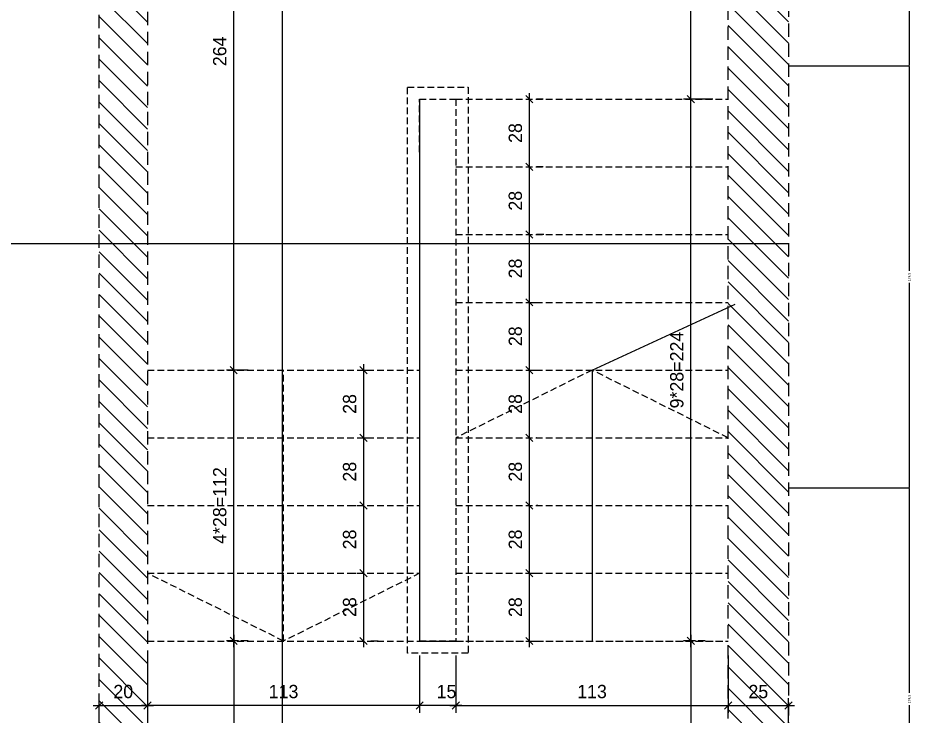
# Model space of a CAD drawing. Header units: inches. Extents: x -5298 to 11252, y 8210 to 22495.
# Drawn here: x 10152.2 to 10521.4, y 12630.4 to 12919.1 of the extents above; entities that cross this region are included whole.
import ezdxf

# ---------------------------------------------------------------- set-up
doc = ezdxf.new("R2010")
doc.units = ezdxf.units.IN
doc.header["$LTSCALE"] = 11
doc.header["$MEASUREMENT"] = 0
doc.linetypes.add('DASHED2', pattern=[0.375, 0.25, -0.125])
doc.linetypes.add('HIDDEN', pattern=[0.375, 0.25, -0.125])
doc.layers.get('Defpoints').update_dxf_attribs({"color": 40})
for name, color, linetype in [('BEAM', 3, 'Continuous'), ('dim', 3, 'Continuous'), ('dim-50-v', 2, 'Continuous'), ('ENG_beton ole', 3, 'DASHED2'), ('HATCH', 8, 'Continuous'), ('MABAT', 4, 'Continuous'), ('V', 1, 'Continuous')]:
    doc.layers.add(name, color=color, linetype=linetype)
doc.styles.add('HEBTXT', font='hebtxt-weld.shx')
doc.styles.get("Standard").update_dxf_attribs({"font": 'arial.ttf'})
doc.dimstyles.new('25', dxfattribs={"dimtxt": 5.5, "dimasz": 3, "dimexe": 3, "dimexo": 6, "dimgap": 3, "dimtad": 1, "dimdec": 0, "dimrnd": 0.5, "dimtxsty": 'HEBTXT', "dimblk1": 'OBLIQUE', "dimblk2": 'OBLIQUE', "dimsah": 1, "dimcen": 1, "dimdle": 2.5, "dimclre": 9, "dimclrt": 3, "dimazin": 3, "dimtfac": 1, "dimtdec": 0, "dimtix": 1, "dimtmove": 2, "dimatfit": 3, "dimldrblk": 'OBLIQUE'})
doc.dimstyles.get("Standard").update_dxf_attribs({"dimtxt": 2.5, "dimasz": 2.5, "dimexe": 1.25, "dimexo": 0.625, "dimtad": 1, "dimtxsty": 'Standard', "dimcen": 2.5, "dimazin": 3, "dimtfac": 1, "dimtmove": 0, "dimatfit": 3})

# ---------------------------------------------------------------- blocks, each defined once
blk = doc.blocks.new('_OBLIQUE')
at = {"color": 0, "linetype": 'ByBlock'}
blk.add_line((-0.5, -0.5), (0.5, 0.5), dxfattribs=at)
blk = doc.blocks.new('*D264')
at = {"layer": 'Defpoints', "color": 0, "linetype": 'Continuous', "transparency": 16777216}
for p in [(10430.31, 12885.49, 0), (10430.31, 12885.49), (10430.31, 12661.52)]:
    blk.add_point(p, dxfattribs=at)
at = {"layer": 'dim-50-v', "color": 0, "linetype": 'Continuous', "lineweight": -2, "transparency": 16777216}
blk.add_line((10430.31, 12659.02), (10430.31, 12887.99), dxfattribs=at)
at = {"layer": 'dim-50-v', "color": 9, "linetype": 'Continuous', "lineweight": -2, "transparency": 16777216}
for p, q in [((10436.31, 12885.49), (10433.31, 12885.49)), ((10436.31, 12661.52), (10433.31, 12661.52))]:
    blk.add_line(p, q, dxfattribs=at)
at = {"layer": 'dim-50-v', "color": 0, "linetype": 'Continuous', "lineweight": -2, "transparency": 16777216, "xscale": 3, "yscale": 3, "zscale": 3}
for p, rotation in [((10430.31, 12885.49), 90), ((10430.31, 12661.52), 270)]:
    blk.add_blockref('_OBLIQUE', p, dxfattribs=dict(at, rotation=rotation))
at = {"layer": 'dim-50-v', "color": 3, "linetype": 'Continuous', "transparency": 16777216, "insert": (10424.56, 12773.5), "char_height": 5.5, "attachment_point": 5, "rotation": 90, "style": 'HEBTXT'}
blk.add_mtext('\\A1;9*28=224', dxfattribs=at)
blk = doc.blocks.new('*D265')
at = {"layer": 'Defpoints', "color": 0, "linetype": 'Continuous', "transparency": 16777216}
for p in [(10438.23, 12661.52, 0), (10430.31, 12547.02), (10443.23, 12547.02, 0)]:
    blk.add_point(p, dxfattribs=at)
at = {"layer": 'dim-50-v', "color": 9, "linetype": 'Continuous', "lineweight": -2, "transparency": 16777216}
for p, q in [((10432.23, 12661.52), (10427.31, 12661.52)), ((10437.23, 12547.02), (10427.31, 12547.02))]:
    blk.add_line(p, q, dxfattribs=at)
at = {"layer": 'dim-50-v', "color": 0, "linetype": 'Continuous', "lineweight": -2, "transparency": 16777216}
blk.add_line((10430.31, 12664.02), (10430.31, 12544.52), dxfattribs=at)
at = {"layer": 'dim-50-v', "color": 0, "linetype": 'Continuous', "lineweight": -2, "transparency": 16777216, "xscale": 3, "yscale": 3, "zscale": 3}
for p, rotation in [((10430.31, 12661.52), 90), ((10430.31, 12547.02), 270)]:
    blk.add_blockref('_OBLIQUE', p, dxfattribs=dict(at, rotation=rotation))
at = {"layer": 'dim-50-v', "color": 3, "linetype": 'Continuous', "transparency": 16777216, "insert": (10424.56, 12604.27), "char_height": 5.5, "attachment_point": 5, "rotation": 90, "style": 'HEBTXT'}
blk.add_mtext('\\A1;115', dxfattribs=at)
blk = doc.blocks.new('*D266')
at = {"layer": 'Defpoints', "color": 0, "linetype": 'Continuous', "transparency": 16777216}
for p in [(10241.37, 12773.49, 0), (10241.37, 12773.49), (10241.37, 12661.52)]:
    blk.add_point(p, dxfattribs=at)
at = {"layer": 'dim-50-v', "color": 0, "linetype": 'Continuous', "lineweight": -2, "transparency": 16777216}
blk.add_line((10241.37, 12659.02), (10241.37, 12775.99), dxfattribs=at)
at = {"layer": 'dim-50-v', "color": 9, "linetype": 'Continuous', "lineweight": -2, "transparency": 16777216}
for p, q in [((10247.37, 12773.49), (10244.37, 12773.49)), ((10247.37, 12661.52), (10244.37, 12661.52))]:
    blk.add_line(p, q, dxfattribs=at)
at = {"layer": 'dim-50-v', "color": 0, "linetype": 'Continuous', "lineweight": -2, "transparency": 16777216, "xscale": 3, "yscale": 3, "zscale": 3}
for p, rotation in [((10241.37, 12773.49), 90), ((10241.37, 12661.52), 270)]:
    blk.add_blockref('_OBLIQUE', p, dxfattribs=dict(at, rotation=rotation))
at = {"layer": 'dim-50-v', "color": 3, "linetype": 'Continuous', "transparency": 16777216, "insert": (10235.62, 12717.5), "char_height": 5.5, "attachment_point": 5, "rotation": 90, "style": 'HEBTXT'}
blk.add_mtext('\\A1;4*28=112', dxfattribs=at)
blk = doc.blocks.new('*D267')
at = {"layer": 'Defpoints', "color": 0, "linetype": 'Continuous', "transparency": 16777216}
for p in [(10249.29, 12661.52, 0), (10241.37, 12547.02), (10254.29, 12547.02, 0)]:
    blk.add_point(p, dxfattribs=at)
at = {"layer": 'dim-50-v', "color": 9, "linetype": 'Continuous', "lineweight": -2, "transparency": 16777216}
for p, q in [((10243.29, 12661.52), (10238.37, 12661.52)), ((10248.29, 12547.02), (10238.37, 12547.02))]:
    blk.add_line(p, q, dxfattribs=at)
at = {"layer": 'dim-50-v', "color": 0, "linetype": 'Continuous', "lineweight": -2, "transparency": 16777216}
blk.add_line((10241.37, 12664.02), (10241.37, 12544.52), dxfattribs=at)
at = {"layer": 'dim-50-v', "color": 0, "linetype": 'Continuous', "lineweight": -2, "transparency": 16777216, "xscale": 3, "yscale": 3, "zscale": 3}
for p, rotation in [((10241.37, 12661.52), 90), ((10241.37, 12547.02), 270)]:
    blk.add_blockref('_OBLIQUE', p, dxfattribs=dict(at, rotation=rotation))
at = {"layer": 'dim-50-v', "color": 3, "linetype": 'Continuous', "transparency": 16777216, "insert": (10235.62, 12604.27), "char_height": 5.5, "attachment_point": 5, "rotation": 90, "style": 'HEBTXT'}
blk.add_mtext('\\A1;115', dxfattribs=at)
blk = doc.blocks.new('*D268')
at = {"layer": 'Defpoints', "color": 0, "linetype": 'Continuous', "transparency": 16777216}
for p in [(10445.73, 12661.52, 0), (10470.73, 12634.83), (10470.73, 12614.83)]:
    blk.add_point(p, dxfattribs=at)
at = {"layer": 'dim-50-v', "color": 9, "linetype": 'Continuous', "lineweight": -2, "transparency": 16777216}
for p, q in [((10445.73, 12655.52), (10445.73, 12631.83)), ((10470.73, 12620.83), (10470.73, 12637.83))]:
    blk.add_line(p, q, dxfattribs=at)
at = {"layer": 'dim-50-v', "color": 0, "linetype": 'Continuous', "lineweight": -2, "transparency": 16777216}
blk.add_line((10443.23, 12634.83), (10473.23, 12634.83), dxfattribs=at)
at = {"layer": 'dim-50-v', "color": 0, "linetype": 'Continuous', "lineweight": -2, "transparency": 16777216, "xscale": 3, "yscale": 3, "zscale": 3, "rotation": 180}
blk.add_blockref('_OBLIQUE', (10445.73, 12634.83), dxfattribs=at)
at = {"layer": 'dim-50-v', "color": 0, "linetype": 'Continuous', "lineweight": -2, "transparency": 16777216, "xscale": 3, "yscale": 3, "zscale": 3}
blk.add_blockref('_OBLIQUE', (10470.73, 12634.83), dxfattribs=at)
at = {"layer": 'dim-50-v', "color": 3, "linetype": 'Continuous', "transparency": 16777216, "insert": (10458.23, 12640.58), "char_height": 5.5, "attachment_point": 5, "style": 'HEBTXT'}
blk.add_mtext('\\A1;25', dxfattribs=at)
blk = doc.blocks.new('*D269')
at = {"layer": 'Defpoints', "color": 0, "linetype": 'Continuous', "transparency": 16777216}
for p in [(10333.23, 12661.52, 0), (10445.73, 12661.52, 0), (10445.73, 12634.83, 0)]:
    blk.add_point(p, dxfattribs=at)
at = {"layer": 'dim-50-v', "color": 9, "linetype": 'Continuous', "lineweight": -2, "transparency": 16777216}
for p, q in [((10333.23, 12655.52, 0), (10333.23, 12631.83, 0)), ((10445.73, 12655.52, 0), (10445.73, 12631.83, 0))]:
    blk.add_line(p, q, dxfattribs=at)
at = {"layer": 'dim-50-v', "color": 0, "linetype": 'Continuous', "lineweight": -2, "transparency": 16777216}
blk.add_line((10330.73, 12634.83, 0), (10448.23, 12634.83, 0), dxfattribs=at)
at = {"layer": 'dim-50-v', "color": 0, "linetype": 'Continuous', "lineweight": -2, "transparency": 16777216, "xscale": 3, "yscale": 3, "zscale": 3, "rotation": 180}
blk.add_blockref('_OBLIQUE', (10333.23, 12634.83, 0), dxfattribs=at)
at = {"layer": 'dim-50-v', "color": 0, "linetype": 'Continuous', "lineweight": -2, "transparency": 16777216, "xscale": 3, "yscale": 3, "zscale": 3}
blk.add_blockref('_OBLIQUE', (10445.73, 12634.83, 0), dxfattribs=at)
at = {"layer": 'dim-50-v', "color": 3, "linetype": 'Continuous', "transparency": 16777216, "insert": (10389.48, 12640.58, 0), "char_height": 5.5, "attachment_point": 5, "style": 'HEBTXT'}
blk.add_mtext('\\A1;113', dxfattribs=at)
blk = doc.blocks.new('*D270')
at = {"layer": 'Defpoints', "color": 0, "linetype": 'Continuous', "transparency": 16777216}
for p in [(10205.73, 12661.52, 0), (10205.73, 12634.83), (10185.73, 12614.83)]:
    blk.add_point(p, dxfattribs=at)
at = {"layer": 'dim-50-v', "color": 9, "linetype": 'Continuous', "lineweight": -2, "transparency": 16777216}
for p, q in [((10205.73, 12655.52), (10205.73, 12631.83)), ((10185.73, 12620.83), (10185.73, 12637.83))]:
    blk.add_line(p, q, dxfattribs=at)
at = {"layer": 'dim-50-v', "color": 0, "linetype": 'Continuous', "lineweight": -2, "transparency": 16777216}
blk.add_line((10183.23, 12634.83), (10208.23, 12634.83), dxfattribs=at)
at = {"layer": 'dim-50-v', "color": 0, "linetype": 'Continuous', "lineweight": -2, "transparency": 16777216, "xscale": 3, "yscale": 3, "zscale": 3, "rotation": 180}
blk.add_blockref('_OBLIQUE', (10185.73, 12634.83), dxfattribs=at)
at = {"layer": 'dim-50-v', "color": 0, "linetype": 'Continuous', "lineweight": -2, "transparency": 16777216, "xscale": 3, "yscale": 3, "zscale": 3}
blk.add_blockref('_OBLIQUE', (10205.73, 12634.83), dxfattribs=at)
at = {"layer": 'dim-50-v', "color": 3, "linetype": 'Continuous', "transparency": 16777216, "insert": (10195.73, 12640.58), "char_height": 5.5, "attachment_point": 5, "style": 'HEBTXT'}
blk.add_mtext('\\A1;20', dxfattribs=at)
blk = doc.blocks.new('*D271')
at = {"layer": 'Defpoints', "color": 0, "linetype": 'Continuous', "transparency": 16777216}
for p in [(10318.23, 12661.52, 0), (10333.23, 12661.52, 0), (10318.23, 12634.83, 0)]:
    blk.add_point(p, dxfattribs=at)
at = {"layer": 'dim-50-v', "color": 9, "linetype": 'Continuous', "lineweight": -2, "transparency": 16777216}
for p, q in [((10318.23, 12655.52, 0), (10318.23, 12631.83, 0)), ((10333.23, 12655.52, 0), (10333.23, 12631.83, 0))]:
    blk.add_line(p, q, dxfattribs=at)
at = {"layer": 'dim-50-v', "color": 0, "linetype": 'Continuous', "lineweight": -2, "transparency": 16777216}
blk.add_line((10335.73, 12634.83, 0), (10315.73, 12634.83, 0), dxfattribs=at)
at = {"layer": 'dim-50-v', "color": 0, "linetype": 'Continuous', "lineweight": -2, "transparency": 16777216, "xscale": 3, "yscale": 3, "zscale": 3, "rotation": 180}
blk.add_blockref('_OBLIQUE', (10318.23, 12634.83, 0), dxfattribs=at)
at = {"layer": 'dim-50-v', "color": 0, "linetype": 'Continuous', "lineweight": -2, "transparency": 16777216, "xscale": 3, "yscale": 3, "zscale": 3}
blk.add_blockref('_OBLIQUE', (10333.23, 12634.83, 0), dxfattribs=at)
at = {"layer": 'dim-50-v', "color": 3, "linetype": 'Continuous', "transparency": 16777216, "insert": (10329.33, 12640.58, 0), "char_height": 5.5, "attachment_point": 5, "style": 'HEBTXT'}
blk.add_mtext('\\A1;15', dxfattribs=at)
blk = doc.blocks.new('*D272')
at = {"layer": 'Defpoints', "color": 0, "linetype": 'Continuous', "transparency": 16777216}
for p in [(10205.73, 12661.52, 0), (10318.23, 12661.52, 0), (10205.73, 12634.83, 0)]:
    blk.add_point(p, dxfattribs=at)
at = {"layer": 'dim-50-v', "color": 9, "linetype": 'Continuous', "lineweight": -2, "transparency": 16777216}
for p, q in [((10205.73, 12655.52, 0), (10205.73, 12631.83, 0)), ((10318.23, 12655.52, 0), (10318.23, 12631.83, 0))]:
    blk.add_line(p, q, dxfattribs=at)
at = {"layer": 'dim-50-v', "color": 0, "linetype": 'Continuous', "lineweight": -2, "transparency": 16777216}
blk.add_line((10320.73, 12634.83, 0), (10203.23, 12634.83, 0), dxfattribs=at)
at = {"layer": 'dim-50-v', "color": 0, "linetype": 'Continuous', "lineweight": -2, "transparency": 16777216, "xscale": 3, "yscale": 3, "zscale": 3, "rotation": 180}
blk.add_blockref('_OBLIQUE', (10205.73, 12634.83, 0), dxfattribs=at)
at = {"layer": 'dim-50-v', "color": 0, "linetype": 'Continuous', "lineweight": -2, "transparency": 16777216, "xscale": 3, "yscale": 3, "zscale": 3}
blk.add_blockref('_OBLIQUE', (10318.23, 12634.83, 0), dxfattribs=at)
at = {"layer": 'dim-50-v', "color": 3, "linetype": 'Continuous', "transparency": 16777216, "insert": (10261.98, 12640.58, 0), "char_height": 5.5, "attachment_point": 5, "style": 'HEBTXT'}
blk.add_mtext('\\A1;113', dxfattribs=at)
blk = doc.blocks.new('*D273')
at = {"layer": 'Defpoints', "color": 0, "linetype": 'Continuous', "transparency": 16777216}
for p in [(10430.31, 13037.02, 0), (10457.14, 13037.02, 0), (10445.36, 12885.49, 0)]:
    blk.add_point(p, dxfattribs=at)
at = {"layer": 'dim-50-v', "color": 0, "linetype": 'Continuous', "lineweight": -2, "transparency": 16777216}
blk.add_line((10430.31, 12882.99, 0), (10430.31, 13039.52, 0), dxfattribs=at)
at = {"layer": 'dim-50-v', "color": 9, "linetype": 'Continuous', "lineweight": -2, "transparency": 16777216}
for p, q in [((10451.14, 13037.02, 0), (10427.31, 13037.02, 0)), ((10439.36, 12885.49, 0), (10427.31, 12885.49, 0))]:
    blk.add_line(p, q, dxfattribs=at)
at = {"layer": 'dim-50-v', "color": 0, "linetype": 'Continuous', "lineweight": -2, "transparency": 16777216, "xscale": 3, "yscale": 3, "zscale": 3}
for p, rotation in [((10430.31, 13037.02, 0), 90), ((10430.31, 12885.49, 0), 270)]:
    blk.add_blockref('_OBLIQUE', p, dxfattribs=dict(at, rotation=rotation))
at = {"layer": 'dim-50-v', "color": 3, "linetype": 'Continuous', "transparency": 16777216, "insert": (10424.56, 12961.25, 0), "char_height": 5.5, "attachment_point": 5, "rotation": 90, "style": 'HEBTXT'}
blk.add_mtext('\\A1;152', dxfattribs=at)
blk = doc.blocks.new('*D274')
at = {"layer": 'Defpoints', "color": 0, "linetype": 'Continuous', "transparency": 16777216}
for p in [(10241.37, 13037.02, 0), (10268.2, 13037.02, 0), (10252.21, 12773.49, 0)]:
    blk.add_point(p, dxfattribs=at)
at = {"layer": 'dim-50-v', "color": 0, "linetype": 'Continuous', "lineweight": -2, "transparency": 16777216}
blk.add_line((10241.37, 12770.99, 0), (10241.37, 13039.52, 0), dxfattribs=at)
at = {"layer": 'dim-50-v', "color": 9, "linetype": 'Continuous', "lineweight": -2, "transparency": 16777216}
for p, q in [((10262.2, 13037.02, 0), (10238.37, 13037.02, 0)), ((10246.21, 12773.49, 0), (10238.37, 12773.49, 0))]:
    blk.add_line(p, q, dxfattribs=at)
at = {"layer": 'dim-50-v', "color": 0, "linetype": 'Continuous', "lineweight": -2, "transparency": 16777216, "xscale": 3, "yscale": 3, "zscale": 3}
for p, rotation in [((10241.37, 13037.02, 0), 90), ((10241.37, 12773.49, 0), 270)]:
    blk.add_blockref('_OBLIQUE', p, dxfattribs=dict(at, rotation=rotation))
at = {"layer": 'dim-50-v', "color": 3, "linetype": 'Continuous', "transparency": 16777216, "insert": (10235.62, 12905.25, 0), "char_height": 5.5, "attachment_point": 5, "rotation": 90, "style": 'HEBTXT'}
blk.add_mtext('\\A1;264', dxfattribs=at)
blk = doc.blocks.new('*D395')
at = {"layer": 'Defpoints', "color": 0, "linetype": 'Continuous', "transparency": 16777216}
for p in [(10363.33, 12885.49, 0), (10363.33, 12857.49, 0), (10363.56, 12857.49, 0)]:
    blk.add_point(p, dxfattribs=at)
at = {"layer": 'dim-50-v', "color": 0, "linetype": 'Continuous', "lineweight": -2, "transparency": 16777216}
blk.add_line((10363.56, 12887.99, 0), (10363.56, 12854.99, 0), dxfattribs=at)
at = {"layer": 'dim-50-v', "color": 9, "linetype": 'Continuous', "lineweight": -2, "transparency": 16777216}
for p, q in [((10369.33, 12885.49, 0), (10366.56, 12885.49, 0)), ((10369.33, 12857.49, 0), (10366.56, 12857.49, 0))]:
    blk.add_line(p, q, dxfattribs=at)
at = {"layer": 'dim-50-v', "color": 0, "linetype": 'Continuous', "lineweight": -2, "transparency": 16777216, "xscale": 3, "yscale": 3, "zscale": 3}
for p, rotation in [((10363.56, 12885.49, 0), 90), ((10363.56, 12857.49, 0), 270)]:
    blk.add_blockref('_OBLIQUE', p, dxfattribs=dict(at, rotation=rotation))
at = {"layer": 'dim-50-v', "color": 3, "linetype": 'Continuous', "transparency": 16777216, "insert": (10357.81, 12871.49, 0), "char_height": 5.5, "attachment_point": 5, "rotation": 90, "style": 'HEBTXT'}
blk.add_mtext('\\A1;28', dxfattribs=at)
blk = doc.blocks.new('*D396')
at = {"layer": 'Defpoints', "color": 0, "linetype": 'Continuous', "transparency": 16777216}
for p in [(10363.33, 12857.49, 0), (10363.56, 12829.49, 0), (10363.56, 12829.49, 0)]:
    blk.add_point(p, dxfattribs=at)
at = {"layer": 'dim-50-v', "color": 0, "linetype": 'Continuous', "lineweight": -2, "transparency": 16777216}
blk.add_line((10363.56, 12859.99, 0), (10363.56, 12826.99, 0), dxfattribs=at)
at = {"layer": 'dim-50-v', "color": 9, "linetype": 'Continuous', "lineweight": -2, "transparency": 16777216}
for p, q in [((10369.33, 12857.49, 0), (10366.56, 12857.49, 0)), ((10369.56, 12829.49, 0), (10366.56, 12829.49, 0))]:
    blk.add_line(p, q, dxfattribs=at)
at = {"layer": 'dim-50-v', "color": 0, "linetype": 'Continuous', "lineweight": -2, "transparency": 16777216, "xscale": 3, "yscale": 3, "zscale": 3}
for p, rotation in [((10363.56, 12857.49, 0), 90), ((10363.56, 12829.49, 0), 270)]:
    blk.add_blockref('_OBLIQUE', p, dxfattribs=dict(at, rotation=rotation))
at = {"layer": 'dim-50-v', "color": 3, "linetype": 'Continuous', "transparency": 16777216, "insert": (10357.81, 12843.49, 0), "char_height": 5.5, "attachment_point": 5, "rotation": 90, "style": 'HEBTXT'}
blk.add_mtext('\\A1;28', dxfattribs=at)
blk = doc.blocks.new('*D397')
at = {"layer": 'Defpoints', "color": 0, "linetype": 'Continuous', "transparency": 16777216}
for p in [(10363.56, 12829.49, 0), (10357.36, 12801.49, 0), (10363.56, 12801.49, 0)]:
    blk.add_point(p, dxfattribs=at)
at = {"layer": 'dim-50-v', "color": 0, "linetype": 'Continuous', "lineweight": -2, "transparency": 16777216}
blk.add_line((10363.56, 12831.99, 0), (10363.56, 12798.99, 0), dxfattribs=at)
at = {"layer": 'dim-50-v', "color": 9, "linetype": 'Continuous', "lineweight": -2, "transparency": 16777216}
for p, q in [((10369.56, 12829.49, 0), (10366.56, 12829.49, 0)), ((10363.36, 12801.49, 0), (10366.56, 12801.49, 0))]:
    blk.add_line(p, q, dxfattribs=at)
at = {"layer": 'dim-50-v', "color": 0, "linetype": 'Continuous', "lineweight": -2, "transparency": 16777216, "xscale": 3, "yscale": 3, "zscale": 3}
for p, rotation in [((10363.56, 12829.49, 0), 90), ((10363.56, 12801.49, 0), 270)]:
    blk.add_blockref('_OBLIQUE', p, dxfattribs=dict(at, rotation=rotation))
at = {"layer": 'dim-50-v', "color": 3, "linetype": 'Continuous', "transparency": 16777216, "insert": (10357.81, 12815.49, 0), "char_height": 5.5, "attachment_point": 5, "rotation": 90, "style": 'HEBTXT'}
blk.add_mtext('\\A1;28', dxfattribs=at)
blk = doc.blocks.new('*D398')
at = {"layer": 'Defpoints', "color": 0, "linetype": 'Continuous', "transparency": 16777216}
for p in [(10357.36, 12801.49, 0), (10356.94, 12773.49, 0), (10363.56, 12773.49, 0)]:
    blk.add_point(p, dxfattribs=at)
at = {"layer": 'dim-50-v', "color": 9, "linetype": 'Continuous', "lineweight": -2, "transparency": 16777216}
for p, q in [((10363.36, 12801.49, 0), (10366.56, 12801.49, 0)), ((10362.94, 12773.49, 0), (10366.56, 12773.49, 0))]:
    blk.add_line(p, q, dxfattribs=at)
at = {"layer": 'dim-50-v', "color": 0, "linetype": 'Continuous', "lineweight": -2, "transparency": 16777216}
blk.add_line((10363.56, 12803.99, 0), (10363.56, 12770.99, 0), dxfattribs=at)
at = {"layer": 'dim-50-v', "color": 0, "linetype": 'Continuous', "lineweight": -2, "transparency": 16777216, "xscale": 3, "yscale": 3, "zscale": 3}
for p, rotation in [((10363.56, 12801.49, 0), 90), ((10363.56, 12773.49, 0), 270)]:
    blk.add_blockref('_OBLIQUE', p, dxfattribs=dict(at, rotation=rotation))
at = {"layer": 'dim-50-v', "color": 3, "linetype": 'Continuous', "transparency": 16777216, "insert": (10357.81, 12787.49, 0), "char_height": 5.5, "attachment_point": 5, "rotation": 90, "style": 'HEBTXT'}
blk.add_mtext('\\A1;28', dxfattribs=at)
blk = doc.blocks.new('*D399')
at = {"layer": 'Defpoints', "color": 0, "linetype": 'Continuous', "transparency": 16777216}
for p in [(10356.94, 12773.49, 0), (10360.66, 12745.49, 0), (10363.56, 12745.49, 0)]:
    blk.add_point(p, dxfattribs=at)
at = {"layer": 'dim-50-v', "color": 0, "linetype": 'Continuous', "lineweight": -2, "transparency": 16777216}
blk.add_line((10363.56, 12775.99, 0), (10363.56, 12742.99, 0), dxfattribs=at)
at = {"layer": 'dim-50-v', "color": 9, "linetype": 'Continuous', "lineweight": -2, "transparency": 16777216}
for p, q in [((10362.94, 12773.49, 0), (10366.56, 12773.49, 0)), ((10366.66, 12745.49, 0), (10366.56, 12745.49, 0))]:
    blk.add_line(p, q, dxfattribs=at)
at = {"layer": 'dim-50-v', "color": 0, "linetype": 'Continuous', "lineweight": -2, "transparency": 16777216, "xscale": 3, "yscale": 3, "zscale": 3}
for p, rotation in [((10363.56, 12773.49, 0), 90), ((10363.56, 12745.49, 0), 270)]:
    blk.add_blockref('_OBLIQUE', p, dxfattribs=dict(at, rotation=rotation))
at = {"layer": 'dim-50-v', "color": 3, "linetype": 'Continuous', "transparency": 16777216, "insert": (10357.81, 12759.49, 0), "char_height": 5.5, "attachment_point": 5, "rotation": 90, "style": 'HEBTXT'}
blk.add_mtext('\\A1;28', dxfattribs=at)
blk = doc.blocks.new('*D400')
at = {"layer": 'Defpoints', "color": 0, "linetype": 'Continuous', "transparency": 16777216}
for p in [(10360.66, 12745.49, 0), (10361.05, 12717.49, 0), (10363.56, 12717.49, 0)]:
    blk.add_point(p, dxfattribs=at)
at = {"layer": 'dim-50-v', "color": 0, "linetype": 'Continuous', "lineweight": -2, "transparency": 16777216}
blk.add_line((10363.56, 12747.99, 0), (10363.56, 12714.99, 0), dxfattribs=at)
at = {"layer": 'dim-50-v', "color": 9, "linetype": 'Continuous', "lineweight": -2, "transparency": 16777216}
for p, q in [((10366.66, 12745.49, 0), (10366.56, 12745.49, 0)), ((10367.05, 12717.49, 0), (10366.56, 12717.49, 0))]:
    blk.add_line(p, q, dxfattribs=at)
at = {"layer": 'dim-50-v', "color": 0, "linetype": 'Continuous', "lineweight": -2, "transparency": 16777216, "xscale": 3, "yscale": 3, "zscale": 3}
for p, rotation in [((10363.56, 12745.49, 0), 90), ((10363.56, 12717.49, 0), 270)]:
    blk.add_blockref('_OBLIQUE', p, dxfattribs=dict(at, rotation=rotation))
at = {"layer": 'dim-50-v', "color": 3, "linetype": 'Continuous', "transparency": 16777216, "insert": (10357.81, 12731.49, 0), "char_height": 5.5, "attachment_point": 5, "rotation": 90, "style": 'HEBTXT'}
blk.add_mtext('\\A1;28', dxfattribs=at)
blk = doc.blocks.new('*D401')
at = {"layer": 'Defpoints', "color": 0, "linetype": 'Continuous', "transparency": 16777216}
for p in [(10361.05, 12717.49, 0), (10356, 12689.49, 0), (10363.56, 12689.49, 0)]:
    blk.add_point(p, dxfattribs=at)
at = {"layer": 'dim-50-v', "color": 0, "linetype": 'Continuous', "lineweight": -2, "transparency": 16777216}
blk.add_line((10363.56, 12719.99, 0), (10363.56, 12686.99, 0), dxfattribs=at)
at = {"layer": 'dim-50-v', "color": 9, "linetype": 'Continuous', "lineweight": -2, "transparency": 16777216}
for p, q in [((10367.05, 12717.49, 0), (10366.56, 12717.49, 0)), ((10362, 12689.49, 0), (10366.56, 12689.49, 0))]:
    blk.add_line(p, q, dxfattribs=at)
at = {"layer": 'dim-50-v', "color": 0, "linetype": 'Continuous', "lineweight": -2, "transparency": 16777216, "xscale": 3, "yscale": 3, "zscale": 3}
for p, rotation in [((10363.56, 12717.49, 0), 90), ((10363.56, 12689.49, 0), 270)]:
    blk.add_blockref('_OBLIQUE', p, dxfattribs=dict(at, rotation=rotation))
at = {"layer": 'dim-50-v', "color": 3, "linetype": 'Continuous', "transparency": 16777216, "insert": (10357.81, 12703.49, 0), "char_height": 5.5, "attachment_point": 5, "rotation": 90, "style": 'HEBTXT'}
blk.add_mtext('\\A1;28', dxfattribs=at)
blk = doc.blocks.new('*D424')
at = {"layer": 'Defpoints', "color": 0, "linetype": 'Continuous', "transparency": 16777216}
for p in [(10356, 12689.49, 0), (10358.01, 12661.49, 0), (10363.56, 12661.49, 0)]:
    blk.add_point(p, dxfattribs=at)
at = {"layer": 'dim-50-v', "color": 0, "linetype": 'Continuous', "lineweight": -2, "transparency": 16777216}
blk.add_line((10363.56, 12691.99, 0), (10363.56, 12658.99, 0), dxfattribs=at)
at = {"layer": 'dim-50-v', "color": 9, "linetype": 'Continuous', "lineweight": -2, "transparency": 16777216}
for p, q in [((10362, 12689.49, 0), (10366.56, 12689.49, 0)), ((10364.01, 12661.49, 0), (10366.56, 12661.49, 0))]:
    blk.add_line(p, q, dxfattribs=at)
at = {"layer": 'dim-50-v', "color": 0, "linetype": 'Continuous', "lineweight": -2, "transparency": 16777216, "xscale": 3, "yscale": 3, "zscale": 3}
for p, rotation in [((10363.56, 12689.49, 0), 90), ((10363.56, 12661.49, 0), 270)]:
    blk.add_blockref('_OBLIQUE', p, dxfattribs=dict(at, rotation=rotation))
at = {"layer": 'dim-50-v', "color": 3, "linetype": 'Continuous', "transparency": 16777216, "insert": (10357.81, 12675.49, 0), "char_height": 5.5, "attachment_point": 5, "rotation": 90, "style": 'HEBTXT'}
blk.add_mtext('\\A1;28', dxfattribs=at)
blk = doc.blocks.new('*D425')
at = {"layer": 'Defpoints', "color": 0, "linetype": 'Continuous', "transparency": 16777216}
for p in [(10288.93, 12773.49, 0), (10288.93, 12745.49, 0), (10295.06, 12745.49, 0)]:
    blk.add_point(p, dxfattribs=at)
at = {"layer": 'dim-50-v', "color": 0, "linetype": 'Continuous', "lineweight": -2, "transparency": 16777216}
blk.add_line((10295.06, 12775.99, 0), (10295.06, 12742.99, 0), dxfattribs=at)
at = {"layer": 'dim-50-v', "color": 9, "linetype": 'Continuous', "lineweight": -2, "transparency": 16777216}
for p, q in [((10294.93, 12773.49, 0), (10298.06, 12773.49, 0)), ((10294.93, 12745.49, 0), (10298.06, 12745.49, 0))]:
    blk.add_line(p, q, dxfattribs=at)
at = {"layer": 'dim-50-v', "color": 0, "linetype": 'Continuous', "lineweight": -2, "transparency": 16777216, "xscale": 3, "yscale": 3, "zscale": 3}
for p, rotation in [((10295.06, 12773.49, 0), 90), ((10295.06, 12745.49, 0), 270)]:
    blk.add_blockref('_OBLIQUE', p, dxfattribs=dict(at, rotation=rotation))
at = {"layer": 'dim-50-v', "color": 3, "linetype": 'Continuous', "transparency": 16777216, "insert": (10289.31, 12759.49, 0), "char_height": 5.5, "attachment_point": 5, "rotation": 90, "style": 'HEBTXT'}
blk.add_mtext('\\A1;28', dxfattribs=at)
blk = doc.blocks.new('*D426')
at = {"layer": 'Defpoints', "color": 0, "linetype": 'Continuous', "transparency": 16777216}
for p in [(10288.93, 12745.49, 0), (10295.06, 12717.49, 0), (10295.06, 12717.49, 0)]:
    blk.add_point(p, dxfattribs=at)
at = {"layer": 'dim-50-v', "color": 0, "linetype": 'Continuous', "lineweight": -2, "transparency": 16777216}
blk.add_line((10295.06, 12747.99, 0), (10295.06, 12714.99, 0), dxfattribs=at)
at = {"layer": 'dim-50-v', "color": 9, "linetype": 'Continuous', "lineweight": -2, "transparency": 16777216}
for p, q in [((10294.93, 12745.49, 0), (10298.06, 12745.49, 0)), ((10289.06, 12717.49, 0), (10292.06, 12717.49, 0))]:
    blk.add_line(p, q, dxfattribs=at)
at = {"layer": 'dim-50-v', "color": 0, "linetype": 'Continuous', "lineweight": -2, "transparency": 16777216, "xscale": 3, "yscale": 3, "zscale": 3}
for p, rotation in [((10295.06, 12745.49, 0), 90), ((10295.06, 12717.49, 0), 270)]:
    blk.add_blockref('_OBLIQUE', p, dxfattribs=dict(at, rotation=rotation))
at = {"layer": 'dim-50-v', "color": 3, "linetype": 'Continuous', "transparency": 16777216, "insert": (10289.31, 12731.49, 0), "char_height": 5.5, "attachment_point": 5, "rotation": 90, "style": 'HEBTXT'}
blk.add_mtext('\\A1;28', dxfattribs=at)
blk = doc.blocks.new('*D427')
at = {"layer": 'Defpoints', "color": 0, "linetype": 'Continuous', "transparency": 16777216}
for p in [(10295.06, 12717.49, 0), (10295.06, 12689.49, 0), (10295.06, 12689.49, 0)]:
    blk.add_point(p, dxfattribs=at)
at = {"layer": 'dim-50-v', "color": 0, "linetype": 'Continuous', "lineweight": -2, "transparency": 16777216}
blk.add_line((10295.06, 12719.99, 0), (10295.06, 12686.99, 0), dxfattribs=at)
at = {"layer": 'dim-50-v', "color": 9, "linetype": 'Continuous', "lineweight": -2, "transparency": 16777216}
for p, q in [((10289.06, 12717.49, 0), (10292.06, 12717.49, 0)), ((10289.06, 12689.49, 0), (10292.06, 12689.49, 0))]:
    blk.add_line(p, q, dxfattribs=at)
at = {"layer": 'dim-50-v', "color": 0, "linetype": 'Continuous', "lineweight": -2, "transparency": 16777216, "xscale": 3, "yscale": 3, "zscale": 3}
for p, rotation in [((10295.06, 12717.49, 0), 90), ((10295.06, 12689.49, 0), 270)]:
    blk.add_blockref('_OBLIQUE', p, dxfattribs=dict(at, rotation=rotation))
at = {"layer": 'dim-50-v', "color": 3, "linetype": 'Continuous', "transparency": 16777216, "insert": (10289.31, 12703.49, 0), "char_height": 5.5, "attachment_point": 5, "rotation": 90, "style": 'HEBTXT'}
blk.add_mtext('\\A1;28', dxfattribs=at)
blk = doc.blocks.new('*D402')
at = {"layer": 'Defpoints', "color": 0, "linetype": 'Continuous', "transparency": 16777216}
for p in [(10295.06, 12689.49, 0), (10295.06, 12661.49, 0), (10295.06, 12661.49, 0)]:
    blk.add_point(p, dxfattribs=at)
at = {"layer": 'dim-50-v', "color": 0, "linetype": 'Continuous', "lineweight": -2, "transparency": 16777216}
blk.add_line((10295.06, 12691.99, 0), (10295.06, 12658.99, 0), dxfattribs=at)
at = {"layer": 'dim-50-v', "color": 9, "linetype": 'Continuous', "lineweight": -2, "transparency": 16777216}
for p, q in [((10289.06, 12689.49, 0), (10292.06, 12689.49, 0)), ((10301.06, 12661.49, 0), (10298.06, 12661.49, 0))]:
    blk.add_line(p, q, dxfattribs=at)
at = {"layer": 'dim-50-v', "color": 0, "linetype": 'Continuous', "lineweight": -2, "transparency": 16777216, "xscale": 3, "yscale": 3, "zscale": 3}
for p, rotation in [((10295.06, 12689.49, 0), 90), ((10295.06, 12661.49, 0), 270)]:
    blk.add_blockref('_OBLIQUE', p, dxfattribs=dict(at, rotation=rotation))
at = {"layer": 'dim-50-v', "color": 3, "linetype": 'Continuous', "transparency": 16777216, "insert": (10289.31, 12675.49, 0), "char_height": 5.5, "attachment_point": 5, "rotation": 90, "style": 'HEBTXT'}
blk.add_mtext('\\A1;28', dxfattribs=at)
blk = doc.blocks.new('_CLOSEDFILLED')
at = {"color": 0, "linetype": 'BYBLOCK'}
blk.add_solid([(-1, 0.2), (0, 0), (-1, -0.2)], dxfattribs=at)
blk = doc.blocks.new('*D115')
at = {"color": 2}
for p, q in [((10470.73, 12724.76), (10520.73, 12724.76)), ((10520.73, 12640.01), (10520.73, 12724.51)), ((10520.73, 12550.51), (10520.73, 12635.01)), ((10470.73, 12550.26), (10520.73, 12550.26))]:
    blk.add_line(p, q, dxfattribs=at)
at = {"layer": 'Defpoints'}
for p in [(10470.73, 12724.76), (10470.73, 12550.26), (10520.73, 12550.26)]:
    blk.add_point(p, dxfattribs=at)
at = {"layer": 'dim', "color": 2, "xscale": 0.25, "yscale": 0.25}
for p, rotation in [((10520.73, 12724.76), 90), ((10520.73, 12550.26), 270)]:
    blk.add_blockref('_CLOSEDFILLED', p, dxfattribs=dict(at, rotation=rotation))
at = {"layer": 'dim', "color": 0, "insert": (10520.73, 12637.51), "char_height": 1, "attachment_point": 5, "rotation": 90}
blk.add_mtext('174,5', dxfattribs=at)
blk = doc.blocks.new('*D116')
at = {"color": 2}
for p, q in [((10470.73, 12899.25), (10520.73, 12899.25)), ((10520.73, 12814.5), (10520.73, 12899)), ((10520.73, 12725.01), (10520.73, 12809.5)), ((10470.73, 12724.76), (10520.73, 12724.76))]:
    blk.add_line(p, q, dxfattribs=at)
at = {"layer": 'Defpoints'}
for p in [(10470.73, 12899.25), (10470.73, 12724.76), (10520.73, 12724.76)]:
    blk.add_point(p, dxfattribs=at)
at = {"layer": 'dim', "color": 2, "xscale": 0.25, "yscale": 0.25}
for p, rotation in [((10520.73, 12899.25), 90), ((10520.73, 12724.76), 270)]:
    blk.add_blockref('_CLOSEDFILLED', p, dxfattribs=dict(at, rotation=rotation))
at = {"layer": 'dim', "color": 0, "insert": (10520.73, 12812), "char_height": 1, "attachment_point": 5, "rotation": 90}
blk.add_mtext('174,5', dxfattribs=at)
blk = doc.blocks.new('*D117')
at = {"color": 2}
for p, q in [((10470.73, 13073.75), (10520.73, 13073.75)), ((10520.73, 12989), (10520.73, 13073.5)), ((10520.73, 12899.5), (10520.73, 12984)), ((10470.73, 12899.25), (10520.73, 12899.25))]:
    blk.add_line(p, q, dxfattribs=at)
at = {"layer": 'Defpoints'}
for p in [(10470.73, 13073.75), (10470.73, 12899.25), (10520.73, 12899.25)]:
    blk.add_point(p, dxfattribs=at)
at = {"layer": 'dim', "color": 2, "xscale": 0.25, "yscale": 0.25}
for p, rotation in [((10520.73, 13073.75), 90), ((10520.73, 12899.25), 270)]:
    blk.add_blockref('_CLOSEDFILLED', p, dxfattribs=dict(at, rotation=rotation))
at = {"layer": 'dim', "color": 0, "insert": (10520.73, 12986.5), "char_height": 1, "attachment_point": 5, "rotation": 90}
blk.add_mtext('174,5', dxfattribs=at)

msp = doc.modelspace()

# ---------------------------------------------------------------- hatches: boundary and pattern name
at = {"layer": 'HATCH', "linetype": 'Continuous', "transparency": 33554687}
h = msp.add_hatch(dxfattribs=at)
h.set_pattern_fill('ANSI31', color=256, scale=50, angle=270)
h.set_pattern_definition([(315, (1129.8297, -2729.003), (4.4194174, 4.4194174), [])])
h.paths.add_polyline_path([(10205.731, 13037.015), (10212.172, 13037.015), (10212.172, 13057.038), (10185.731, 13057.016), (10185.727, 12527.016), (10470.674, 12527.013), (10470.731, 13057.013), (10317.181, 13057.037), (10317.181, 13037.015), (10445.74, 13036.992), (10445.726, 12547.013), (10205.726, 12547.015)])
h.paths.add_polyline_path([(10420.436, 13041.187), (10420.436, 13052.842), (10428.686, 13052.842), (10428.686, 13041.187)], flags=24)

# ---------------------------------------------------------------- linework, layer by layer
at = {"layer": 'BEAM', "color": 5}
for p, q in [((10261.551, 11503.269), (10261.551, 17785.198)), ((6496.312, 12825.781), (10470.731, 12825.781))]:
    msp.add_line(p, q, dxfattribs=at)
at = {"layer": 'ENG_beton ole', "ltscale": 2}
msp.add_lwpolyline([(10212.172, 13057.038), (10212.181, 13037.015), (10205.731, 13037.015), (10205.726, 12547.015), (10445.726, 12547.013), (10445.74, 13036.992), (10317.181, 13037.015), (10317.181, 13057.037), (10470.731, 13057.013), (10470.674, 12527.013), (10185.727, 12527.016), (10185.731, 13057.016)], close=True, dxfattribs=at)
at = {"layer": 'MABAT', "color": 4}
msp.add_line((10318.24, 12661.492, 0), (10333.24, 12661.492, 0), dxfattribs=at)
at = {"layer": 'V', "linetype": 'Continuous'}
msp.add_line((10318.24, 12885.492, 0), (10318.24, 12661.492, 0), dxfattribs=at)
at = {"layer": 'V', "linetype": 'HIDDEN'}
for p, q in [((10318.24, 12885.492, 0), (10333.24, 12885.492, 0)), ((10333.24, 12885.492, 0), (10333.24, 12661.492, 0)), ((10205.74, 12773.492, 0), (10318.24, 12773.492, 0)), ((10205.74, 12745.492, 0), (10318.24, 12745.492, 0)), ((10205.74, 12717.492, 0), (10318.24, 12717.492, 0)), ((10205.74, 12689.492, 0), (10318.24, 12689.492, 0)), ((10205.74, 12661.492, 0), (10445.74, 12661.492, 0)), ((10205.74, 12661.492, 0), (10318.24, 12661.492, 0))]:
    msp.add_line(p, q, dxfattribs=at)
at = {"layer": 'V', "linetype": 'HIDDEN', "elevation": 0}
for points in [[(10338.243, 12656.494), (10313.243, 12656.494), (10313.24, 12890.492), (10338.24, 12890.492)], [(10333.243, 12661.494), (10318.243, 12661.494), (10318.24, 12885.492), (10333.24, 12885.492)]]:
    msp.add_lwpolyline(points, close=True, dxfattribs=at)
for points in [[(10333.24, 12885.492), (10445.74, 12885.492)], [(10333.24, 12857.492), (10445.74, 12857.492)], [(10333.24, 12829.492), (10445.74, 12829.492)], [(10333.24, 12801.492), (10445.74, 12801.492)], [(10261.99, 12661.492), (10261.99, 12773.492)], [(10333.24, 12773.492), (10445.74, 12773.492)], [(10445.74, 12745.492), (10389.49, 12773.492), (10333.24, 12745.492)], [(10333.24, 12745.492), (10445.74, 12745.492)], [(10333.24, 12717.492), (10445.74, 12717.492)], [(10318.24, 12689.492), (10261.99, 12661.492), (10205.74, 12689.492)], [(10333.24, 12689.492), (10445.74, 12689.492)], [(10333.24, 12661.492), (10445.74, 12661.492)]]:
    msp.add_lwpolyline(points, dxfattribs=at)
at = {"layer": 'V', "linetype": 'Continuous', "elevation": 0, "flags": 128}
for points in [[(10389.49, 12773.492), (10448.625, 12800.726)], [(10389.49, 12773.492), (10389.49, 12661.492)]]:
    msp.add_lwpolyline(points, dxfattribs=at)

# ---------------------------------------------------------------- dimensions: what is measured, and where the dimension line sits
at = {"layer": 'dim', "color": 2}
for base, p1, p2, picture, middle in [((10520.731, 12899.254), (10470.731, 12899.254), (10470.731, 13073.752), '*D117', (10520.731, 12986.503)), ((10520.731, 12724.755), (10470.731, 12724.755), (10470.731, 12899.254), '*D116', (10520.731, 12812.004)), ((10520.731, 12550.257), (10470.731, 12550.257), (10470.731, 12724.755), '*D115', (10520.731, 12637.506))]:
    dim = msp.add_linear_dim(base=base, p1=p1, p2=p2, angle=90, dimstyle='Standard', dxfattribs=at)
    dim.commit()
    dim.dimension.update_dxf_attribs({"geometry": picture, "text_midpoint": middle})
at = {"layer": 'dim-50-v', "linetype": 'Continuous'}
for base, p1, p2, angle, picture, middle in [((10241.373, 13037.015, 0), (10252.207, 12773.492, 0), (10268.202, 13037.015, 0), 90, '*D274', (10235.623, 12905.254, 0)), ((10430.311, 13037.015, 0), (10445.363, 12885.492, 0), (10457.14, 13037.015, 0), 90, '*D273', (10424.561, 12961.254, 0)), ((10363.559, 12857.492, 0), (10363.326, 12885.492, 0), (10363.326, 12857.492, 0), 90, '*D395', (10357.809, 12871.492, 0)), ((10363.559, 12829.492, 0), (10363.326, 12857.492, 0), (10363.559, 12829.492, 0), 90, '*D396', (10357.809, 12843.492, 0)), ((10363.559, 12801.492, 0), (10363.559, 12829.492, 0), (10357.364, 12801.492, 0), 90, '*D397', (10357.809, 12815.492, 0)), ((10363.559, 12773.492, 0), (10357.364, 12801.492, 0), (10356.937, 12773.492, 0), 90, '*D398', (10357.809, 12787.492, 0)), ((10295.062, 12745.492, 0), (10288.933, 12773.492, 0), (10288.933, 12745.492, 0), 90, '*D425', (10289.312, 12759.492, 0)), ((10363.559, 12745.492, 0), (10356.937, 12773.492, 0), (10360.658, 12745.492, 0), 90, '*D399', (10357.809, 12759.492, 0)), ((10295.062, 12717.492, 0), (10288.933, 12745.492, 0), (10295.062, 12717.492, 0), 90, '*D426', (10289.312, 12731.492, 0)), ((10363.559, 12717.492, 0), (10360.658, 12745.492, 0), (10361.048, 12717.492, 0), 90, '*D400', (10357.809, 12731.492, 0)), ((10295.062, 12689.492, 0), (10295.062, 12717.492, 0), (10295.062, 12689.492, 0), 90, '*D427', (10289.312, 12703.492, 0)), ((10363.559, 12689.492, 0), (10361.048, 12717.492, 0), (10355.996, 12689.492, 0), 90, '*D401', (10357.809, 12703.492, 0)), ((10295.062, 12661.492, 0), (10295.062, 12689.492, 0), (10295.062, 12661.492, 0), 90, '*D402', (10289.312, 12675.492, 0)), ((10363.559, 12661.492, 0), (10355.996, 12689.492, 0), (10358.007, 12661.492, 0), 90, '*D424', (10357.809, 12675.492, 0)), ((10205.726, 12634.835), (10185.727, 12614.835), (10205.726, 12661.516, 0), 180, '*D270', (10195.726, 12640.585)), ((10205.726, 12634.835, 0), (10318.231, 12661.516, 0), (10205.726, 12661.516, 0), 180, '*D272', (10261.978, 12640.585, 0)), ((10241.3728, 12547.0151), (10249.2877, 12661.5154, 0), (10254.2934, 12547.0151, 0), 90, '*D267', (10235.6228, 12604.2652)), ((10445.730713, 12634.834969, 0), (10333.230714, 12661.515551, 0.000001), (10445.730713, 12661.515551, 0.000001), 180, '*D269', (10389.480714, 12640.584969, 0)), ((10430.311, 12547.015), (10438.226, 12661.516, 0), (10443.231, 12547.015, 0), 90, '*D265', (10424.561, 12604.265)), ((10470.726, 12634.835), (10445.731, 12661.516, 0), (10470.726, 12614.835), 180, '*D268', (10458.228, 12640.585))]:
    dim = msp.add_linear_dim(base=base, p1=p1, p2=p2, angle=angle, dimstyle='25', dxfattribs=at)
    dim.commit()
    dim.dimension.update_dxf_attribs({"geometry": picture, "text_midpoint": middle})
for base, p1, p2, text, picture, middle in [((10430.311, 12885.492), (10430.311, 12661.516), (10430.311, 12885.492, 0), '9*28=<>', '*D264', (10424.561, 12773.504)), ((10241.373, 12773.492), (10241.373, 12661.515), (10241.373, 12773.492, 0), '4*28=<>', '*D266', (10235.623, 12717.504))]:
    dim = msp.add_linear_dim(base=base, p1=p1, p2=p2, angle=90, text=text, dimstyle='25', dxfattribs=at)
    dim.commit()
    dim.dimension.update_dxf_attribs({"geometry": picture, "text_midpoint": middle})
dim = msp.add_linear_dim(base=(10318.231, 12634.835, 0), p1=(10333.231, 12661.516, 0), p2=(10318.231, 12661.516, 0), angle=180, dimstyle='25', dxfattribs=at)
dim.commit()
dim.dimension.update_dxf_attribs({"geometry": '*D271', "text_midpoint": (10329.33, 12640.585, 0), "dimtype": 160})

doc.saveas('drawing.dxf')
